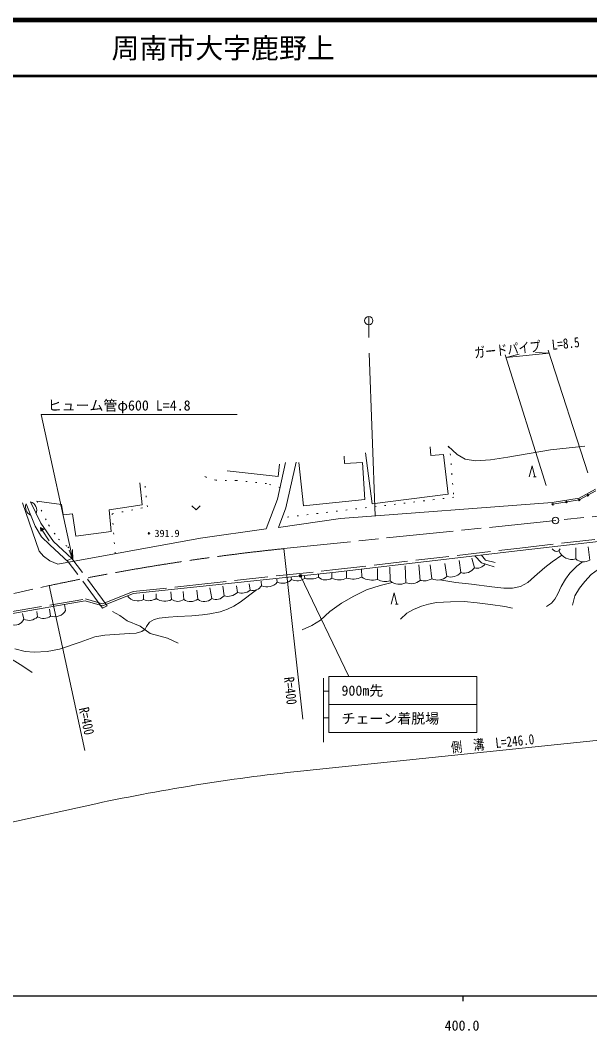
# Model space of a CAD drawing. Units: millimetres at full size, sheet at 1:1000; details may follow other scales. Extents: x 40000 to 680000, y 20000 to 380000.
# Drawn here: x 388664 to 490732, y 198715 to 380000 of the extents above; entities that cross this region are included whole.
import ezdxf
from ezdxf.enums import TextEntityAlignment as Align

# ---------------------------------------------------------------- set-up
doc = ezdxf.new("R2010")
doc.units = ezdxf.units.MM
doc.header["$LTSCALE"] = 1000
for name, pattern in [('CHAIN', [18.5, 12, -1.5, 3.5, -1.5]), ('DASHED', [7.5, 6, -1.5]), ('DOTTED', [1.75, 0.25, -1.5])]:
    doc.linetypes.add(name, pattern=pattern)
for name, color, linetype, lineweight in [('M-BGD', 7, 'Continuous', 13), ('M-BMK', 2, 'CHAIN', 13), ('M-BMK-SRVR', 3, 'Continuous', 13), ('M-STR-HTXT', 7, 'Continuous', 13), ('M-STR-STRC', 7, 'Continuous', 13), ('M-TTL', 2, 'Continuous', 140), ('M-TTL-BAND', 7, 'Continuous', 25), ('M-TTL-LINE', 7, 'Continuous', 50)]:
    doc.layers.add(name, color=color, linetype=linetype, lineweight=lineweight)
doc.layers.add('M-TTL-TXT', color=7, linetype='Continuous')
doc.styles.add('ＭＳ ゴシック', font='')
doc.styles.get('ＭＳ ゴシック').set_extended_font_data('MS Gothic')

# ---------------------------------------------------------------- blocks, each defined once
blk = doc.blocks.new('open_arrow')
at = {"color": 0, "linetype": 'Continuous', "lineweight": -2}
blk.add_lwpolyline([(7.5, 1.25), (0, 0), (7.5, -1.25)], dxfattribs=at)

msp = doc.modelspace()

# ---------------------------------------------------------------- hatches: boundary and pattern name
at = {"layer": 'M-BGD'}
for points in [[(486688, 293588, -1), (486393, 293536, -1)], [(489006, 293967, -1), (488711, 293915, -1)], [(490557, 294819, -1), (490262, 294768, -1)], [(484233, 293186, -1), (483937, 293135, -1)], [(392918, 288706), (392322, 288990), (392328, 288329)]]:
    msp.add_hatch(color=256, dxfattribs=at).paths.add_polyline_path(points)
at = {"layer": 'M-STR-HTXT'}
msp.add_hatch(color=256, dxfattribs=at).paths.add_polyline_path([(438786, 280090, -1), (438960, 280558, -1)])

# ---------------------------------------------------------------- linework, layer by layer
at = {"layer": 'M-BGD'}
for p, q in [((480647, 298083), (481147, 298083)), ((392322, 288990), (392918, 288706)), ((392322, 288990), (392328, 288329)), ((392328, 288329), (392918, 288706)), ((392623, 288518), (393858, 286581)), ((485188, 284790), (485416, 285187)), ((488225, 283366), (488233, 285371)), ((490732, 283145), (490468, 285518)), ((397088, 283085), (397938, 283449)), ((467633, 280899), (467323, 283067)), ((470068, 281771), (469609, 283492)), ((447155, 279920), (447117, 281224)), ((449871, 280071), (449851, 281544)), ((452698, 279696), (452696, 281629)), ((454975, 279417), (454918, 281860)), ((457790, 279084), (457664, 282125)), ((460327, 279520), (460074, 282320)), ((462431, 279807), (462121, 282297)), ((465128, 280209), (464749, 282538)), ((431926, 278560), (431815, 279349)), ((434720, 279198), (434671, 279703)), ((437308, 279646), (437247, 280015)), ((439653, 279874), (439626, 280267)), ((442108, 280077), (442112, 280667)), ((444512, 279911), (444509, 280921)), ((415784, 276081), (415681, 277439)), ((418001, 276085), (417843, 277498)), ((420471, 276120), (420292, 277761)), ((422995, 276258), (422669, 278197)), ((425221, 276751), (424979, 278454)), ((427585, 277368), (427433, 278552)), ((429865, 277749), (429691, 278884)), ((410779, 276090), (410765, 276968)), ((413016, 276261), (412996, 277119)), ((391787, 272975), (391655, 273909)), ((394111, 273113), (393938, 274328)), ((396804, 274132), (396624, 275180)), ((403436, 274533), (404271, 274917)), ((455913, 275260), (456413, 275260)), ((389313, 272532), (389074, 273585))]:
    msp.add_line(p, q, dxfattribs=at)
at = {"layer": 'M-BGD', "linetype": 'DASHED'}
for p, q in [((403436, 274533), (397088, 283085)), ((404271, 274917), (397938, 283449))]:
    msp.add_line(p, q, dxfattribs=at)
at = {"layer": 'M-BGD', "linetype": 'DOTTED'}
for points in [[(465355, 303561), (465727, 302211), (466359, 294423), (435588, 290753)], [(435234, 296172), (432803, 296895), (427374, 297432), (423732, 297481), (421961, 298027), (421168, 298547)], [(405671, 284301), (405157, 291443), (411446, 292695), (410946, 297226)], [(391632, 293701), (393756, 289449), (395509, 286925), (397172, 285508), (398230, 284781)]]:
    msp.add_lwpolyline(points, dxfattribs=at)
at = {"layer": 'M-BGD'}
for points in [[(450560, 302376), (451715, 293274), (465344, 294957), (464538, 302108), (462233, 301904), (462114, 303493)], [(489874, 303584), (483674, 302902), (476058, 301600), (472914, 301128), (470241, 300982), (468409, 301275), (466944, 302080), (465355, 303561)], [(438612, 300669), (439424, 292870), (450441, 294022), (450006, 300665), (446794, 300455), (446708, 301772)], [(389048, 293422), (392045, 284770), (392810, 283880), (393987, 283020), (395415, 282446), (420949, 287063), (432744, 288741), (434786, 294061), (436186, 300654)], [(435119, 300384), (434911, 298130), (425734, 299178)], [(438123, 300737), (436248, 292529), (434927, 288976), (446056, 290603), (483997, 293511), (488803, 294270), (491752, 295891)], [(479897, 298083), (480397, 300083), (480897, 298083)], [(391632, 293701), (396045, 293138), (396340, 291287), (398050, 291451), (398640, 287426), (404944, 288281), (404577, 292160), (410489, 293035), (410085, 297016)], [(491791, 295552), (488859, 293941), (484085, 293161)], [(397329, 282787), (393973, 285868), (392448, 287337), (391344, 289243), (389709, 293224)], [(397938, 283449), (394654, 286464), (392328, 289787), (390523, 293609)], [(419436, 292859), (420186, 292159), (420936, 292859)], [(286779, 283577), (294240, 280238), (300890, 277743), (306980, 275889), (324604, 272034), (342091, 268843), (346555, 268223), (349162, 268072), (353447, 268108), (357844, 268363), (363415, 268927), (369843, 269905), (374271, 271101), (382234, 272668), (386627, 273463), (400314, 275814), (403423, 274936), (408980, 277160), (444685, 280939), (478251, 284865), (497513, 287085), (506993, 286771)], [(463839, 279606), (466752, 279109), (469513, 278841), (473169, 278357), (475361, 278106), (476903, 278124), (478301, 278411), (479609, 279110), (480828, 280202), (482660, 281800), (483968, 282856), (485706, 284036)], [(470150, 283918), (471319, 282677), (473584, 281965)], [(473764, 282695), (472037, 283134), (471307, 284053)], [(482985, 274828), (483900, 275437), (484491, 276171), (485029, 277102), (485584, 278392), (486409, 279735), (487180, 280792), (488416, 282046), (489443, 282850)], [(487613, 275096), (488079, 276726), (488868, 278087), (489818, 279287), (490983, 280559), (492954, 282028), (494030, 282404), (495267, 282673), (496503, 282637), (497686, 282314), (498762, 281652), (499999, 280255), (500895, 278768), (501916, 277210)], [(387680, 267211), (389577, 266768), (391138, 266609), (393478, 266768), (395676, 267176), (399417, 268451), (402011, 269359), (403819, 269660), (405610, 269784), (408181, 269961), (409457, 270067), (410432, 270315), (411053, 270740), (411283, 271254), (411815, 272034), (412688, 272496), (413539, 272744), (415258, 272904), (416836, 273028), (419407, 273152), (421346, 273330), (422623, 273507), (424484, 273879), (425796, 274375), (426966, 274907), (428101, 275580), (431020, 277837)], [(439213, 270648), (440916, 271418), (442457, 272403), (444178, 273908), (446257, 275412), (448462, 276684), (450724, 277834), (453143, 278622), (455347, 279162)], [(455163, 275260), (455663, 277260), (456163, 275260)], [(456822, 272584), (457934, 273605), (459153, 274267), (460569, 274894), (461859, 275235), (463275, 275557), (465767, 275682), (468244, 275700), (470574, 275485), (472958, 275181), (475521, 274804), (476865, 274536)], [(405191, 273927), (406540, 273185), (407830, 272227), (410156, 271288), (411954, 269979), (415082, 269158), (416939, 268278)], [(390802, 262958), (389152, 264148), (387718, 265013), (385933, 266067), (384554, 266607), (383201, 266986), (381470, 267148), (380731, 267170)]]:
    msp.add_lwpolyline(points, dxfattribs=at)
at = {"layer": 'M-BGD', "linetype": 'DASHED'}
msp.add_lwpolyline([(323878, 272551), (324673, 272377), (342147, 269188), (346589, 268572), (349171, 268422), (353436, 268458), (357816, 268712), (363371, 269274), (369771, 270248), (374192, 271442), (382169, 273012), (386566, 273807), (400333, 276173), (403403, 275305), (408895, 277503), (419616, 278638), (435166, 280384), (444635, 281386), (478199, 285312), (497495, 287536), (506993, 287221)], dxfattribs=at)
at = {"layer": 'M-BGD'}
for centre in [(486541, 293562), (488859, 293941), (490409, 294793), (484085, 293161), (411731, 287949)]:
    msp.add_circle(centre, 150, dxfattribs=at)
for centre, radius, start, end in [((391184, 292667), 1577, 159.29898, 245.3445), ((390012, 292075), 1616, 338.99586, 71.58178), ((484805, 285714), 1000, 213.85948, 292.49697), ((487538, 285851), 2579, 204.28454, 285.45316), ((489631, 284990), 2148, 229.11582, 300.83833), ((468223, 283087), 2266, 254.90798, 324.50721), ((470551, 283361), 1662, 253.09364, 327.84518), ((432922, 280632), 2300, 244.32374, 321.41228), ((435689, 281300), 2315, 245.24803, 314.38408), ((438277, 281841), 2400, 246.17103, 304.96433), ((440575, 283655), 3892, 256.28396, 293.18074), ((443419, 281576), 1991, 228.81031, 303.27872), ((445825, 282454), 2862, 242.67809, 297.69247), ((448303, 283769), 4016, 253.39412, 292.98285), ((451705, 283052), 3500, 238.40054, 286.47631), ((454164, 282230), 2928, 239.94296, 286.07684), ((456642, 281452), 2632, 230.68509, 295.84816), ((458694, 281420), 2504, 248.82502, 310.67767), ((461027, 282243), 2812, 255.58592, 299.95668), ((463473, 282068), 2490, 245.25089, 311.68274), ((465822, 282581), 2472, 253.69539, 317.10175), ((425914, 278933), 2289, 252.37957, 316.87617), ((428397, 279519), 2299, 249.31588, 309.65563), ((430299, 279669), 1969, 257.24975, 325.70053), ((409700, 278136), 2314, 217.83765, 297.79576), ((411748, 278123), 2253, 244.51366, 304.25221), ((414546, 278415), 2642, 234.60758, 297.94498), ((416889, 277752), 2003, 236.51263, 303.71549), ((419212, 277827), 2121, 235.19947, 306.41744), ((421655, 277610), 1903, 231.52446, 314.73522), ((423770, 278034), 1937, 246.41634, 318.53401), ((394857, 275210), 2225, 250.42468, 331.04237), ((387669, 273312), 1820, 249.29709, 334.626), ((390219, 274601), 2259, 246.36132, 313.95528), ((392847, 274757), 2074, 239.23835, 307.54863)]:
    msp.add_arc(centre, radius, start, end, dxfattribs=at)
at = {"layer": 'M-BMK'}
for p, q in [((435931, 285208), (502739, 292134)), ((374310, 274299), (393859, 278572))]:
    msp.add_line(p, q, dxfattribs=at)
msp.add_arc((477128, -112665), 400000, 95.91153, 102.01524, dxfattribs=at)
at = {"layer": 'M-BMK-SRVR'}
msp.add_circle((484585, 290252), 600, dxfattribs=at)
at = {"layer": 'M-STR-HTXT'}
for p, q in [((452292, 291081), (451227, 320274)), ((482917, 296507), (475584, 319946)), ((475725, 319494), (483459, 320296)), ((475725, 319494), (478108, 320085)), ((483459, 320296), (481005, 320385)), ((490386, 298788), (483299, 320792)), ((435931, 285208), (439316, 254598)), ((438873, 280324), (447535, 262242)), ((393859, 278572), (400212, 248966)), ((440056, 245421), (506864, 252348)), ((382920, 235237), (402213, 239454))]:
    msp.add_line(p, q, dxfattribs=at)
msp.add_lwpolyline([(398107, 283222), (392412, 309281), (427537, 309281)], dxfattribs=at)
msp.add_circle((438873, 280324), 250, dxfattribs=at)
msp.add_arc((477132, -112692), 360027, 95.91078, 102.0105, dxfattribs=at)
at = {"layer": 'M-STR-STRC'}
for p, q in [((451128, 323105), (451128, 326855)), ((442984, 261992), (442984, 250492)), ((443984, 262242), (470484, 262242)), ((443984, 257242), (443984, 262242)), ((470484, 257242), (470484, 262242)), ((442984, 259617), (443984, 259617)), ((443984, 257242), (470484, 257242)), ((443984, 252242), (443984, 257242)), ((470484, 252242), (470484, 257242)), ((442984, 254867), (443984, 254867)), ((443984, 252242), (470484, 252242))]:
    msp.add_line(p, q, dxfattribs=at)
msp.add_circle((451128, 326105), 750, dxfattribs=at)
at = {"layer": 'M-TTL'}
msp.add_line((680000, 380000), (40000, 380000), dxfattribs=at)
at = {"layer": 'M-TTL-BAND'}
for p, q in [((40000, 205000), (579000, 205000)), ((468000, 205000), (468000, 204000))]:
    msp.add_line(p, q, dxfattribs=at)
at = {"layer": 'M-TTL-LINE'}
msp.add_line((40000, 370000), (680000, 370000), dxfattribs=at)

# ---------------------------------------------------------------- block references
at = {"layer": 'M-STR-HTXT', "xscale": 240, "yscale": 240, "rotation": 102.3}
msp.add_blockref('open_arrow', (398107, 283222), dxfattribs=at)

# ---------------------------------------------------------------- texts
at = {"layer": 'M-BGD', "style": 'ＭＳ ゴシック'}
msp.add_text('391.9', height=1320, dxfattribs=at).set_placement((412731, 287949), align=Align.MIDDLE_LEFT)
at = {"layer": 'M-STR-HTXT', "style": 'ＭＳ ゴシック', "width": 0.8}
for s, p in [('ガードパイプ\u3000L=8.5', (479597, 319844)), ('側\u3000溝\u3000L=246.0', (473465, 248833))]:
    msp.add_text(s, height=1833, rotation=5.919, dxfattribs=at).set_placement(p, align=Align.BOTTOM_CENTER)
at = {"layer": 'M-STR-HTXT', "style": 'ＭＳ ゴシック'}
msp.add_text('ヒューム管φ600 L=4.8', height=1833, dxfattribs=at).set_placement((393577, 309434), align=Align.BOTTOM_LEFT)
at = {"layer": 'M-STR-HTXT', "style": 'ＭＳ ゴシック', "width": 0.8}
msp.add_text('R=400', height=1833, rotation=276.327, dxfattribs=at).set_placement((437728, 262290), align=Align.TOP_LEFT)
msp.add_text('R=400', height=1833, rotation=282.112, dxfattribs=at).set_placement((398614, 256415), align=Align.BOTTOM_LEFT)
at = {"layer": 'M-STR-STRC', "style": 'ＭＳ ゴシック'}
for s, p in [('900m先', (446235, 259742)), ('チェーン着脱場', (446235, 254742))]:
    msp.add_text(s, height=1833, dxfattribs=at).set_placement(p, align=Align.MIDDLE_LEFT)
at = {"layer": 'M-TTL-BAND', "style": 'ＭＳ ゴシック'}
msp.add_text('400.0', height=1833, dxfattribs=at).set_placement((467844, 198195), align=Align.BOTTOM_CENTER)
at = {"layer": 'M-TTL-TXT', "style": 'ＭＳ ゴシック'}
msp.add_text('周南市大字鹿野上', height=3666, dxfattribs=at).set_placement((405024, 375000), align=Align.MIDDLE_LEFT)

doc.saveas('drawing.dxf')
